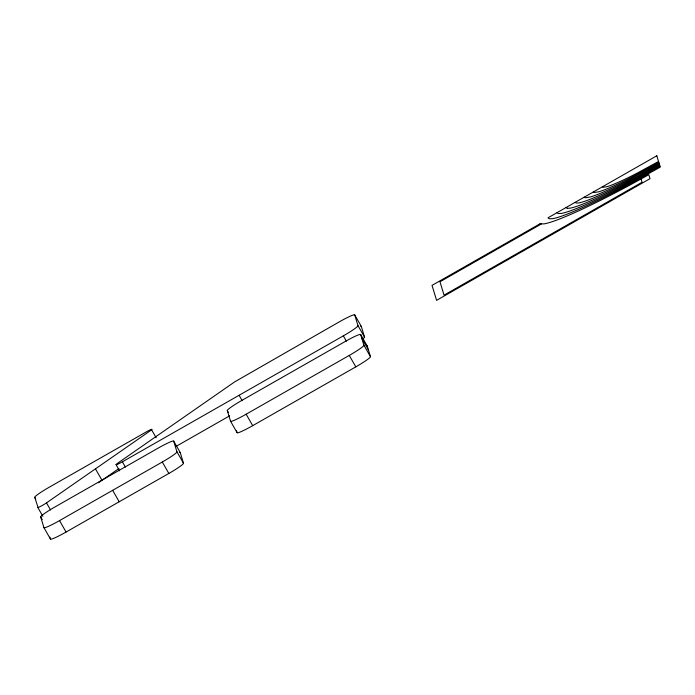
<?xml version="1.0" encoding="UTF-8"?>
<svg xmlns="http://www.w3.org/2000/svg" width="695" height="695" viewBox="0 0 695 695"><rect width="100%" height="100%" fill="white"/><g stroke="black" fill="none" stroke-linecap="round" stroke-linejoin="round"><path stroke-width="1.04" d="M151.614 429.831A6.689 0.617 -29.8 0 0 147.175 431.387L49.388 487.134A17.41 1.607 -29.8 0 0 34.75 497.333L38.051 507.48A5.942 0.547 -29.8 0 0 46.496 502.876L151.614 429.831L156.149 437.754M98.438 482.773L118.941 468.526M122.381 461.819L343.339 335.85A17.41 1.607 -29.8 0 0 357.977 325.651L354.719 314.922A17.41 1.607 -29.8 0 0 339.125 321.959L234.702 381.859L117.663 463.209A7.245 0.669 -29.8 0 0 116.595 464.634A7.245 0.669 -29.8 0 0 122.381 461.819L125.404 467.101M541.301 224.007L439.987 281.77L444.036 295.158L642.058 182.264L641.059 178.98M176 446.425L229.654 415.836M43.933 527.644A17.41 1.607 -29.8 0 0 59.527 520.607L162.291 462.019A17.41 1.607 -29.8 0 0 176.93 451.82L173.689 441.117A17.41 1.607 -29.8 0 0 158.095 448.153L55.331 506.742A17.41 1.607 -29.8 0 0 40.692 516.941L43.933 527.644L50.483 539.085A17.41 1.607 -29.8 0 0 66.077 532.04L168.842 473.46A17.41 1.607 -29.8 0 0 183.48 463.261L180.24 452.558L173.689 441.117M230.549 421.248A17.41 1.607 -29.8 0 0 246.152 414.211L349.264 355.423A17.41 1.607 -29.8 0 0 363.902 345.224L360.662 334.521A17.41 1.607 -29.8 0 0 345.067 341.566L241.947 400.355A17.41 1.607 -29.8 0 0 227.308 410.545L230.549 421.248L237.099 432.69A17.41 1.607 -29.8 0 0 252.702 425.653L355.814 366.864A17.41 1.607 -29.8 0 0 370.461 356.665L367.212 345.962L360.662 334.521M658.53 161.466L637.567 172.907A62.663 5.786 -29.8 0 1 607.178 186.625L603.069 187.294L602.374 186.816M658.817 162.413L634.361 175.766A73.114 6.75 -29.8 0 1 598.908 191.768L594.112 192.541L593.304 191.985M659.103 163.36L631.156 178.615A83.556 7.715 -29.8 0 1 590.637 196.911L585.155 197.788L584.234 197.154M659.39 164.307L638.166 176.061A93.999 8.679 -29.8 0 1 578.614 202.949L576.198 203.044L575.165 202.332M659.677 165.254L636.099 178.32A104.441 9.652 -29.8 0 1 569.926 208.187L567.242 208.291M659.963 166.201L634.031 180.57A114.884 10.616 -29.8 0 1 561.239 213.435L558.285 213.547L557.025 212.67M566.095 207.501L567.233 208.283M354.719 314.922L361.278 326.355L364.528 337.092A17.41 1.607 -29.8 0 1 362.738 339.038M357.977 325.651L364.528 337.092M361.869 338.5L368.419 349.941M363.902 345.224L370.461 356.665M343.339 335.85L346.362 341.132M349.264 355.423L355.814 366.864M239.106 395.273L242.129 400.555M246.152 414.211L252.702 425.653M227.308 410.545L228.394 412.578M176.851 451.568L183.48 463.261M162.291 462.019L168.842 473.46M116.048 464.66L119.575 470.819M112.642 490.322L119.192 501.764M95.45 468.856L102 480.297M59.527 520.607L66.077 532.04M46.496 502.876L50.526 509.922M34.75 497.333L35.758 499.097M37.834 507.524L42.882 516.324M40.692 516.941L42.204 519.582M236.526 430.796L237.099 432.69M49.892 537.139L50.483 539.085M360.636 326.242A17.41 1.607 -29.8 0 1 361.278 326.355M366.578 345.849A17.41 1.607 -29.8 0 1 367.212 345.962M179.605 452.445A17.41 1.607 -29.8 0 1 180.24 452.558M656.81 155.784L547.947 217.848L549.328 218.795L552.551 218.673A125.335 11.58 -29.8 0 0 631.955 182.828L660.25 167.148L656.81 155.784M540.015 223.799L432.029 285.367L436.573 300.353L650.016 178.676L648.809 174.688L629.887 185.078A135.777 12.545 -29.8 0 1 543.864 223.912L540.015 223.799"/></g></svg>
